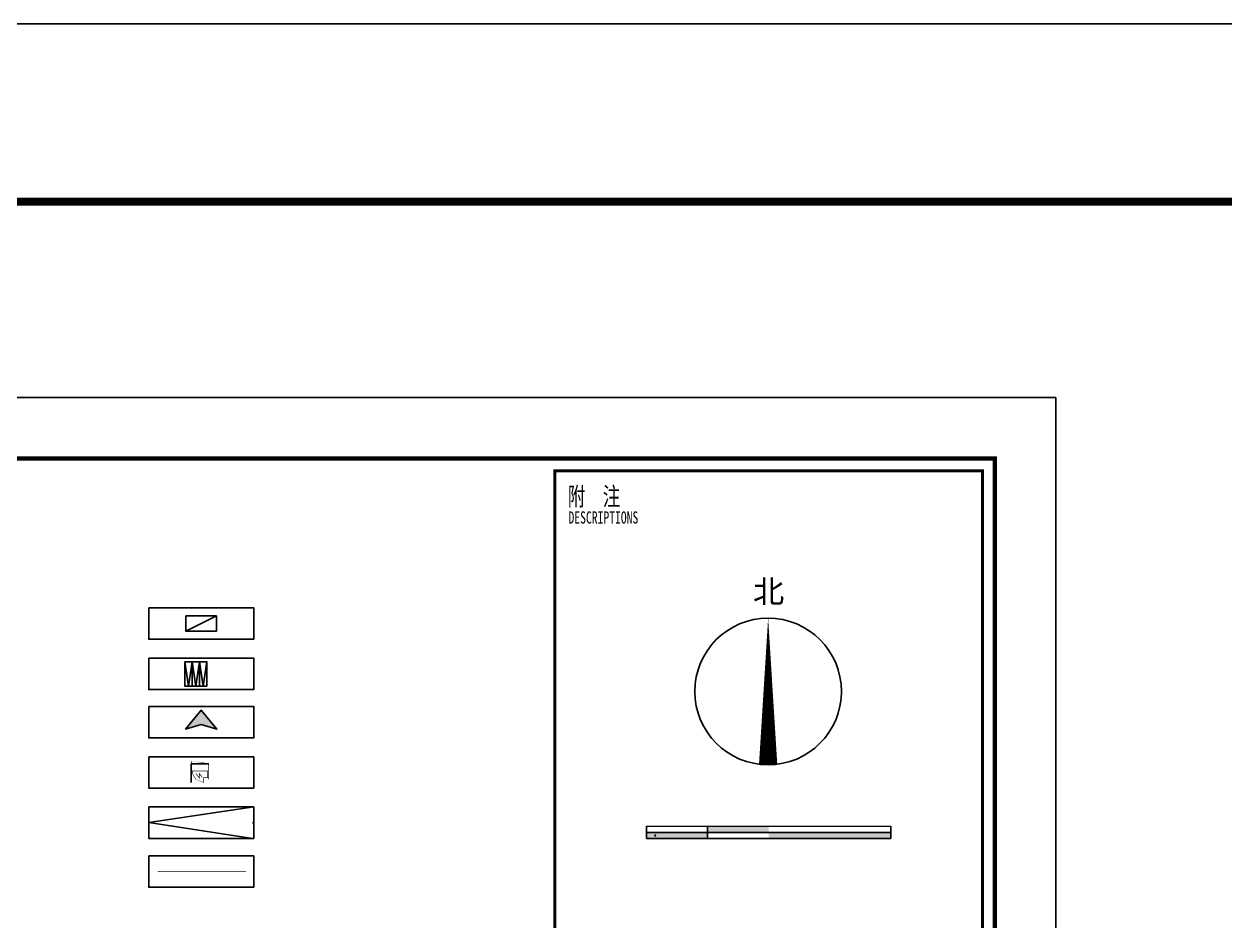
# Model space of a CAD drawing. Extents: x 36524853 to 36525459, y 2743936 to 2747542.
# Drawn here: x 36525105.7 to 36525203.9, y 2747423.5 to 2747496.8 of the extents above; entities that cross this region are included whole.
import ezdxf

# ---------------------------------------------------------------- set-up
doc = ezdxf.new("R2010")
doc.units = 0
doc.header["$LTSCALE"] = 1000
doc.header["$MEASUREMENT"] = 0
doc.layers.add('0-有效绿地', color=96, linetype='Continuous', lineweight=5)
for name, color, linetype in [('0-规划车位', 8, 'Continuous'), ('0-规划道路', 4, 'Continuous'), ('_0', 7, 'Continuous'), ('A0-11 图框-粗线', 16, 'Continuous'), ('A0-12 图框-中粗线', 41, 'Continuous'), ('A0-13 图框-细线', 7, 'Continuous'), ('A0-21 图框-不可改文字', 7, 'Continuous'), ('DIM_SYMB', 3, 'Continuous'), ('gh-道路路缘石', 1, 'Continuous'), ('z-诚通公司-文字', 7, 'Continuous'), ('围墙线', 251, 'Continuous'), ('立面', 255, 'Continuous'), ('道路', 251, 'Continuous'), ('道路绿化-d', 3, 'Continuous'), ('非机动车', 149, 'Continuous')]:
    doc.layers.add(name, color=color, linetype=linetype)
doc.layers.add('yichutu', color=7, linetype='Continuous', true_color=0xffffff, plot=False)
doc.styles.add('SKED-粗宋体', font='', dxfattribs={"width": 0.7})
doc.styles.add('黑体', font='simhei.ttf')
doc.styles.get('SKED-粗宋体').set_extended_font_data('SimSun')
doc.linetypes.add('FENCELINE2', pattern='A,0.25,-0.1,[132,ltypeshp.shx,S=0.1,R=0,X=-0.1,Y=0],-0.1,1', length=1.45)

# ---------------------------------------------------------------- blocks, each defined once
blk = doc.blocks.new('fdsafadf')
at = {"layer": '_0'}
h = blk.add_hatch(color=1, dxfattribs=at)
h.dxf.hatch_style = 1
h.paths.add_polyline_path([(6.604477675864473e-08, -0.2363507842837862), (-0.2630968902585664, 0.6553852909983107), (0.8126074999681805, -0.2363507839363592), (-0.263096889123517, -1.128086860264375)])
at = {"layer": '_0', "color": 1}
blk.add_lwpolyline([(6.604477675864473e-08, -0.2363507842837862), (-0.2630968902585664, 0.6553852909983107), (0.8126074999681805, -0.2363507839363592), (-0.263096889123517, -1.128086860264375)], close=True, dxfattribs=at)
blk = doc.blocks.new('车位')
at = {"layer": '道路绿化-d', "color": 8}
blk.add_line((-2.644305556998006, -1.21911515307329), (2.35569444297289, 1.28088484669388), dxfattribs=at)
blk.add_lwpolyline([(-2.644305557012558, 1.280884846344634), (2.35569444297289, 1.280884846577464), (2.35569444297289, -1.219115153422536), (-2.644305556998006, -1.219115153189705), (-2.644305557012558, 1.280884846344634)], close=True, dxfattribs=at)
blk = doc.blocks.new('A$C693438E4')
at = {"layer": '非机动车', "color": 8}
for p, q in [((-299.9999979335116, 1999.999669434008), (0, 0)), ((0, 0), (300.0000020664302, 1999.999671102909))]:
    blk.add_line(p, q, dxfattribs=at)
at = {"layer": '非机动车', "color": 8, "extrusion": (8.272103691436791e-18, -0.0005746375734792718, 0.999999834895816), "elevation": -9.314264179402373e-10}
blk.add_lwpolyline([(300.000015258789, 8.346977196912922e-07), (300.0000096957082, 1999.999341610171), (-299.999990304117, 1999.999339464287), (-299.9999847410363, 8.346977196855878e-07)], close=True, dxfattribs=at)
blk = doc.blocks.new('A$C6202001D')
at = {"layer": 'A0-11 图框-粗线', "const_width": 70}
blk.add_lwpolyline([(58399.99999999994, 41000.00000000001), (2500, 41000.00000000001), (2500, 1000), (58399.99999999994, 1000)], close=True, dxfattribs=at)
at = {"layer": 'A0-12 图框-中粗线', "const_width": 50, "flags": 128}
blk.add_lwpolyline([(58199.99999999994, 40800), (58200.00000000343, 30800.00000017928), (51200.00000000343, 30800.00000017928), (51199.99999999994, 40800)], close=True, dxfattribs=at)
at = {"layer": 'A0-13 图框-细线'}
blk.add_lwpolyline([(59399.99999999994, 42000.00000000001), (0, 42000.00000000001), (0, 0), (59399.99999999994, 0)], close=True, dxfattribs=at)
at = {"layer": 'A0-21 图框-不可改文字', "style": 'SKED-粗宋体', "width": 0.7}
for s, height, p in [('附  注', 300, (51411.72520203883, 40230.76591869711)), ('DESCRIPTIONS', 200, (51423.10028152162, 39935.91949521506))]:
    blk.add_text(s, height=height, dxfattribs=at).set_placement(p)
blk = doc.blocks.new('33')
at = {"layer": 'Defpoints'}
blk.add_lwpolyline([(36502158.80836806, 2731665.99875296), (36502400.93303672, 2731665.99875296), (36502400.93303672, 2731494.798752961), (36502158.80836806, 2731494.798752961)], close=True, dxfattribs=at)
at = {"layer": '立面', "color": 7, "const_width": 0.4066619334334472}
blk.add_lwpolyline([(36502158.80836806, 2731656.815380444), (36502400.93303672, 2731656.821190345)], dxfattribs=at)
blk = doc.blocks.new('yct-420-297-420-297-1-3000.0')
at = {"layer": 'yichutu', "color": 7, "linetype": 'Continuous', "true_color": 0xffffff}
blk.add_lwpolyline([(0, 0), (0, 297), (420, 297), (420, 0)], close=True, dxfattribs=at)
blk = doc.blocks.new('yct-594-420-297-210-0.5-2000.0')
at = {"layer": 'yichutu', "color": 7, "true_color": 0xffffff}
blk.add_lwpolyline([(0, 0), (0, 210), (297, 210), (297, 0)], close=True, dxfattribs=at)
blk = doc.blocks.new('美式箱变')
at = {"linetype": 'Continuous', "const_width": 0.1, "flags": 128}
blk.add_lwpolyline([(0, 0), (2.799999997019768, 0), (2.799999997019768, -2.600000000093132), (0, -2.600000000093132)], close=True, dxfattribs=at)
at = {"linetype": 'Continuous', "flags": 128}
blk.add_lwpolyline([(0, 0), (0, -2.600000000093132), (2.799999997019768, -2.600000000093132)], dxfattribs=at)
at = {"linetype": 'Continuous', "const_width": 0.1, "flags": 128}
blk.add_lwpolyline([(1.099999994039536, -2.453792701009661), (2.099999994039536, -2.453792701009661), (2.099999994039536, -1.953792708460242), (2.799999997019768, -1.953792708460242), (2.799999997019768, -0.7537927054800093), (2.099999994039536, -0.7537927054800093), (2.099999994039536, -0.1537927039898932), (1.099999994039536, -0.1537927039898932), (1.099999994039536, -2.453792701009661)], dxfattribs=at)
at = {"color": 1, "linetype": 'Continuous', "const_width": 0.1, "flags": 128}
blk.add_lwpolyline([(2.015234507620335, -0.9710640753619373), (1.452278949320316, -1.419700611848384), (2.129253678023815, -1.419700611848384), (1.42377333343029, -1.939551797229797)], dxfattribs=at)
blk = doc.blocks.new('TH53W3')
at = {"layer": 'z-诚通公司-文字'}
h = blk.add_hatch(color=256, dxfattribs=at)
h.paths.add_polyline_path([(36502297.58702882, 2731625.329485097), (36502297.58702799, 2731625.829485097), (36502292.58702799, 2731625.829476885), (36502292.58702882, 2731625.329476885)])
h.paths.add_polyline_path([(36502302.58702799, 2731625.829493309), (36502302.58702717, 2731626.329493309), (36502297.58702717, 2731626.329485097), (36502297.58702799, 2731625.829485097)])
h.paths.add_polyline_path([(36502312.58702882, 2731625.329509753), (36502312.587028, 2731625.829509753), (36502302.58702799, 2731625.829493309), (36502302.58702882, 2731625.329493308)])
for points in [[(36502292.58702717, 2731626.329476885), (36502312.58702717, 2731626.329476885)], [(36502312.58702799, 2731625.829504258), (36502312.58702717, 2731625.829504258), (36502312.58702717, 2731626.329498783)]]:
    blk.add_lwpolyline(points)
at = {"layer": 'gh-道路路缘石', "color": 5, "ltscale": 2}
blk.add_line((36502293.27696879, 2731625.485094418), (36502293.32904837, 2731625.649384285), dxfattribs=at)
at = {"layer": 'gh-道路路缘石', "color": 0, "ltscale": 2}
blk.add_line((36502293.27696879, 2731625.485094418), (36502293.32904837, 2731625.649384285), dxfattribs=at)
at = {"layer": 'z-诚通公司-文字'}
for points in [[(36502292.58702882, 2731625.329476885), (36502292.58702717, 2731626.329476885)], [(36502297.58702882, 2731625.329485097), (36502297.58702717, 2731626.329485097)], [(36502312.58702882, 2731625.329493308), (36502312.58702717, 2731626.329493309)], [(36502292.58702799, 2731625.829476885), (36502297.58702799, 2731625.829485097), (36502302.58702799, 2731625.829493309), (36502312.58702799, 2731625.829498783)], [(36502292.58702882, 2731625.329476885), (36502297.58702882, 2731625.329485097), (36502302.58702882, 2731625.329493308), (36502312.58702882, 2731625.329498783)]]:
    blk.add_lwpolyline(points, dxfattribs=at)
blk = doc.blocks.new('A$C65B63101')
at = {"layer": 'DIM_SYMB', "color": 7}
blk.add_lwpolyline([(-17.54492111504078, -24.0638684774749, 1.5, 0, 0), (-17.54492111504078, -12.0638684774749, 0, 0, 0)], format="xyseb", dxfattribs=at)
blk.add_circle((-17.54492111504078, -18.0638684774749), 6, dxfattribs=at)
blk.add_blockref('TH53W3', (-36502320.09264722, -2731655.426447929))
at = {"layer": 'DIM_SYMB', "color": 7, "style": '黑体'}
blk.add_text('北', height=1.877637130801688, dxfattribs=at).set_placement((-18.7896468564868, -10.8138684774749))

msp = doc.modelspace()

# ---------------------------------------------------------------- linework, layer by layer
for points in [[(36525115.92479135, 2747449.03707886), (36525124.51143001, 2747449.0370807), (36525124.51143073, 2747446.463035567), (36525115.92479207, 2747446.463033727)], [(36525115.92479135, 2747444.922902996), (36525124.51143001, 2747444.922904836), (36525124.51143073, 2747442.348859702), (36525115.92479207, 2747442.348857863)], [(36525115.92479135, 2747440.964202431), (36525124.51143001, 2747440.964204271), (36525124.51143073, 2747438.390159138), (36525115.92479207, 2747438.390157298)], [(36525115.92479135, 2747436.850026567), (36525124.51143001, 2747436.850028407), (36525124.51143073, 2747434.275983273), (36525115.92479207, 2747434.275981434)], [(36525115.9247902, 2747432.741412541), (36525124.51142886, 2747432.741414382), (36525124.51142958, 2747430.167369248), (36525115.92479093, 2747430.167367408)], [(36525115.9247902, 2747428.733193123), (36525124.51142886, 2747428.733194964), (36525124.51142958, 2747426.15914983), (36525115.92479093, 2747426.159147991)]]:
    msp.add_lwpolyline(points, close=True)
at = {"layer": '0-规划道路', "color": 4}
for p, q in [((36525124.51142886, 2747432.741414382), (36525115.92479056, 2747431.454389975)), ((36525115.92479056, 2747431.454389975), (36525124.40477746, 2747430.167369218))]:
    msp.add_line(p, q, dxfattribs=at)
at = {"layer": '围墙线', "linetype": 'FENCELINE2', "ltscale": 0.001, "const_width": 0.05}
msp.add_lwpolyline([(36525116.641855, 2747427.446170557), (36525123.87573218, 2747427.446170557)], dxfattribs=at)
at = {"layer": '道路', "color": 8}
for q in [(36525124.5114292, 2747431.545928803), (36525124.51142925, 2747431.362851084)]:
    msp.add_line((36525124.43681961, 2747431.454389975), q, dxfattribs=at)

# ---------------------------------------------------------------- block references
at = {"xscale": 0.005, "yscale": 0.005, "zscale": 0.005}
msp.add_blockref('A$C6202001D', (36524893.16080739, 2747256.25406662), dxfattribs=at)
at = {"linetype": 'Continuous', "xscale": 0.55, "yscale": 0.55, "zscale": 0.55, "rotation": 270.000000472586}
msp.add_blockref('美式箱变', (36525120.83824471, 2747436.277805492, 3.07033023082523e-05), dxfattribs=at)
at = {"layer": '0-有效绿地'}
msp.add_blockref('A$C65B63101', (36525184.16080739, 2747460.25406662), dxfattribs=at)
at = {"layer": '0-规划车位', "xscale": 0.5, "yscale": 0.5, "zscale": 0.5}
msp.add_blockref('车位', (36525120.29026346, 2747447.73461571), dxfattribs=at)
at = {"layer": '_0', "xscale": 1.583838383838384, "yscale": 1.583838383838384, "zscale": 1.583838383838384}
msp.add_blockref('33', (-21288666.54602225, -1579020.630018877), dxfattribs=at)
at = {"layer": 'yichutu', "linetype": 'Continuous', "xscale": 0.9129735061014543, "yscale": 0.9129735061014543, "zscale": 0.9129735061014543}
msp.add_blockref('yct-420-297-420-297-1-3000.0', (36524853.66763544, 2747225.677500965), dxfattribs=at)
at = {"layer": 'yichutu'}
msp.add_blockref('yct-594-420-297-210-0.5-2000.0', (36524893.16080739, 2747256.25406662), dxfattribs=at)
at = {"layer": '道路', "xscale": -1.44, "yscale": 1.44, "zscale": 1.44, "rotation": 270.000016013919}
msp.add_blockref('fdsafadf', (36525120.55845581, 2747439.491644952), dxfattribs=at)
at = {"layer": '非机动车', "extrusion": (-0.0002989034535722111, 0.0005746375107488605, 0.9999997902242064), "xscale": 0.0009999999999999996, "yscale": 0.0009999999999999996, "zscale": 0.0009999999999999996}
for p in [(36525117.55474852, 2747448.431696096, -9338.701046562865), (36525118.15474853, 2747448.431696098, -9338.701046562868), (36525118.75474852, 2747448.431696099, -9338.70104656287)]:
    msp.add_blockref('A$C693438E4', p, dxfattribs=at)

doc.saveas('drawing.dxf')
